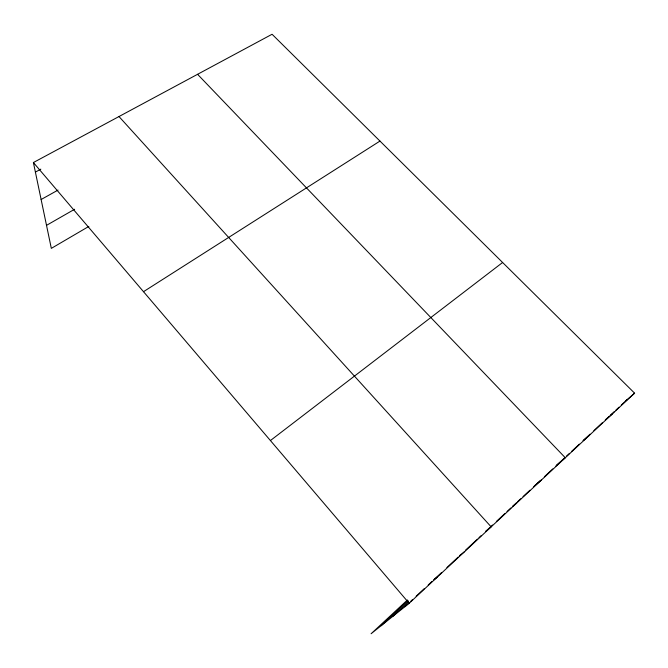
<?xml version="1.0" encoding="UTF-8"?>
<svg xmlns="http://www.w3.org/2000/svg" width="668" height="668" viewBox="0 0 668 668"><rect width="100%" height="100%" fill="white"/><g stroke="black" fill="none" stroke-linecap="round" stroke-linejoin="round"><path stroke-width="1" d="M392.534 616.597L408.524 601.718M404.833 606.761L409.35 602.553M410.853 601.15L412.356 599.747M416.122 596.24L424.405 588.516M428.171 585.009L431.937 581.502M434.183 579.406L441.665 572.443M446.9 567.558L458.123 557.104M461.104 554.331L459.617 555.718L464.761 551.467M465.571 550.165L477.47 539.076M478.956 537.69L481.185 535.611M492.525 525.048L485.653 531.452L491.164 526.86L118.987 116.541M496.341 521.499L504.741 513.675M507.029 511.538L510.845 507.981M512.373 506.561L516.18 503.012M517.7 501.593L520.756 498.745M523.036 496.616L529.899 490.228M533.707 486.68L540.562 480.292M544.378 476.735L552.762 468.928M555.809 466.089L564.936 457.58M566.456 456.16L569.495 453.33M571.783 451.201L579.381 444.12M583.189 440.579L590.036 434.192M593.844 430.651L602.21 422.844M609.074 416.456L605.258 420.013L612.239 414.01M610.602 415.037L614.418 411.48M615.938 410.06L618.994 407.213M621.282 405.084L627.386 399.397M407.455 599.964L371.091 633.74L409.167 603.296L634.6 393.168L272.076 34.26L33.4 162.541L51.327 248.379L88.844 226.41M381.119 625.724L408.123 600.615M625.874 400.7L634.6 393.168M583.172 440.646L589.151 435.528M556.494 465.254L560.285 462.031M562.431 460.202L565.303 457.764L197.569 74.307M535.235 485.26L541.389 480.05M513.041 506.135L516.69 503.071M433.482 580.158L437.448 576.935M270.415 440.554L502.612 262.491M143.495 291.682L379.967 141.073M46.518 225.35L74.616 209.259M41.124 199.507L58.024 190.079M35.396 172.102L40.815 169.154M33.4 162.541L409.167 603.296"/></g></svg>
